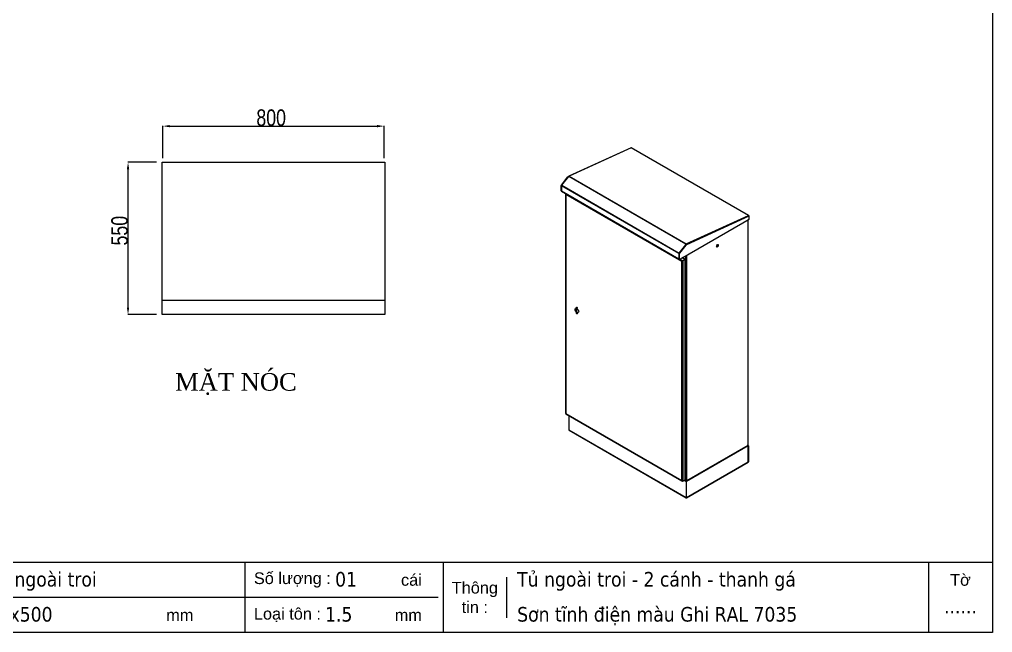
# Model space of a CAD drawing. Header units: inches. Extents: x 21 to 136330, y 8 to 58290.
# Drawn here: x 58205 to 61724, y 40820 to 43036 of the extents above; entities that cross this region are included whole.
import ezdxf
from ezdxf.enums import TextEntityAlignment as Align

# ---------------------------------------------------------------- set-up
doc = ezdxf.new("R2010")
doc.units = ezdxf.units.IN
doc.header["$MEASUREMENT"] = 0
doc.layers.add('0 TĂNG CỨNG', color=7, linetype='Continuous', lineweight=15)
doc.layers.add('1-EMC-ACESS', color=4, linetype='Continuous')
doc.layers.add('@.0.DM. NÉT CHÍNH', color=7, linetype='Continuous')
doc.layers.add('@.DM. KÍCH THƯỚC', color=8, linetype='Continuous', transparency=0.2)
doc.layers.add('@.DM. KÍCH THƯỚC @ 1', color=8, linetype='Continuous', transparency=0.2)
doc.styles.add('ARIAL', font='arial.ttf')
doc.styles.add('roman', font='roman.shx', dxfattribs={"width": 0.8})
doc.styles.add('Tahoma (Input Text)', font='tahoma.ttf')
doc.dimstyles.new('Kích thước Duy Mạnh', dxfattribs={"dimtxt": 30, "dimasz": 25, "dimexe": 1.25, "dimexo": 20, "dimtad": 1, "dimdec": 1, "dimtxsty": 'roman', "dimcen": 2.5, "dimclrd": 8, "dimclre": 8, "dimclrt": 2, "dimadec": 0, "dimazin": 0, "dimtfac": 1, "dimtdec": 1, "dimtix": 1, "dimtmove": 0, "dimatfit": 3, "dimfxl": 1, "dimtfillclr": 1, "dimarcsym": 0})

# ---------------------------------------------------------------- blocks, each defined once
blk = doc.blocks.new('*D2366')
at = {"layer": '@.DM. KÍCH THƯỚC', "color": 8, "lineweight": -2, "transparency": 16777216}
for p, q in [((58701.1, 42519.6), (58596.5, 42519.6)), ((58701.1, 41969.6), (58596.5, 41969.6))]:
    blk.add_line(p, q, dxfattribs=at)
at = {"layer": '@.DM. KÍCH THƯỚC', "lineweight": -2, "transparency": 16777216}
blk.add_line((58597.8, 41994.6), (58597.8, 42494.6), dxfattribs=at)
at = {"layer": '@.DM. KÍCH THƯỚC', "transparency": 16777216}
for points in [[(58593.6, 42494.6), (58602, 42494.6), (58597.8, 42519.6)], [(58593.6, 41994.6), (58602, 41994.6), (58597.8, 41969.6)]]:
    blk.add_solid(points, dxfattribs=at)
at = {"layer": 'Defpoints', "color": 0, "transparency": 16777216}
for p in [(58597.8, 42519.6), (58721.1, 42519.6), (58721.1, 41969.6)]:
    blk.add_point(p, dxfattribs=at)
at = {"layer": '@.DM. KÍCH THƯỚC', "color": 2, "transparency": 16777216, "insert": (58537.2, 42218.9), "char_height": 60, "attachment_point": 1, "rotation": 90, "style": 'roman'}
blk.add_mtext('550', dxfattribs=at)
blk = doc.blocks.new('KHUNG KT1')
at = {"color": 7}
for p, q in [((7128, -4752), (0, -4752)), ((4052.8, -4752), (4052.8, -5040)), ((4868.8, -4752), (4868.8, -5040)), ((6864, -4752), (6864, -5040)), ((5128.7, -4812), (5128.7, -4980)), ((4848, -4896), (0, -4896))]:
    blk.add_line(p, q, dxfattribs=at)
blk.add_lwpolyline([(0, 0), (7128, 0), (7128, -5040), (0, -5040)], close=True, dxfattribs=at)
at = {"color": 2, "char_height": 48, "style": 'ARIAL'}
for s, insert, width, attachment_point in [('  Số lượng :', (4052.8, -4824), 2202.321, 4), ('cái', (4695, -4824), 2202.321, 4), ('Tờ', (6996, -4824), 264, 5), ('Thông\\Ptin :', (4998.8, -4896), 259.945, 5), ('mm', (3729.5, -4968), 2202.321, 4), ('  Loại tôn :', (4052.8, -4968), 2202.321, 4), ('mm', (4669.3, -4968), 2202.321, 4)]:
    blk.add_mtext(s, dxfattribs=dict(at, insert=insert, width=width, attachment_point=attachment_point))
at = {"color": 1, "style": 'Tahoma (Input Text)', "flags": 8}
for tag, p in [('#01', (328.9, -4851.1)), ('#03', (1514.7, -4846.3)), ('#05', (2819, -4851.1)), ('#07', (4424, -4851.1)), ('#09', (5172.9, -4851.1)), ('#02', (189.8, -4995.1)), ('#04', (1755.3, -4995.1)), ('#06', (2727.8, -4995.1)), ('#08', (4382.7, -4995.1)), ('#10', (5172.9, -4995.1))]:
    blk.add_attdef(tag, p, '', height=60, dxfattribs=at)
blk.add_attdef('#11', text='', height=60, dxfattribs=at).set_placement((6996, -4961.6), align=Align.CENTER)
at = {"layer": '0 TĂNG CỨNG', "color": 1, "style": 'ARIAL'}
blk.add_attdef('#12', (852.8, -4987.6), '', height=60, dxfattribs=at)
blk = doc.blocks.new('*D2315')
at = {"layer": '@.DM. KÍCH THƯỚC', "color": 8, "lineweight": -2, "transparency": 16777216}
for p, q in [((58723.6, 42534.9), (58723.6, 42651.5)), ((59523.6, 42534.9), (59523.6, 42651.5))]:
    blk.add_line(p, q, dxfattribs=at)
at = {"layer": '@.DM. KÍCH THƯỚC', "lineweight": -2, "transparency": 16777216}
blk.add_line((58748.6, 42650.3), (59498.6, 42650.3), dxfattribs=at)
at = {"layer": '@.DM. KÍCH THƯỚC', "transparency": 16777216}
for points in [[(58748.6, 42654.5), (58748.6, 42646.1), (58723.6, 42650.3)], [(59498.6, 42654.5), (59498.6, 42646.1), (59523.6, 42650.3)]]:
    blk.add_solid(points, dxfattribs=at)
at = {"layer": 'Defpoints', "color": 0, "transparency": 16777216}
for p in [(59523.6, 42650.3), (58723.6, 42514.9), (59523.6, 42514.9)]:
    blk.add_point(p, dxfattribs=at)
at = {"layer": '@.DM. KÍCH THƯỚC', "color": 2, "transparency": 16777216, "insert": (59061.9, 42710.9), "char_height": 60, "attachment_point": 1, "style": 'roman'}
blk.add_mtext('800', dxfattribs=at)
blk = doc.blocks.new('tuẩ')
at = {"layer": '@.0.DM. NÉT CHÍNH', "color": 0}
for p, q in [((-49.6, 311.2), (-274.6, 208.6)), ((-48.5, 311.1), (-273.5, 208.5)), ((375.2, 66.4), (-48.5, 311.1)), ((376.2, 66.5), (-47.5, 311.1)), ((-301.4, 176.5), (-277.9, 206.3)), ((-300.6, 176), (-301.4, 176.5)), ((-277.1, 205.8), (-300.6, 176)), ((-300.3, 175.9), (-275, 208)), ((-275.5, 207.4), (-277.9, 206.3)), ((-277.9, 206.3), (-277.1, 205.8)), ((-276.5, 206.1), (-277.1, 205.8)), ((-274.5, 207.7), (-275, 208)), ((149.2, -37), (-274.5, 207.7)), ((-273.5, 208.5), (150.2, -36.2)), ((-301.4, 174), (-302.1, 174.4)), ((-302.1, 155.9), (-302.1, 174.4)), ((-301.4, 155.4), (-302.1, 155.9)), ((-300.9, 154.4), (-301.7, 154.9)), ((-301.4, 174), (-301.4, 155.4)), ((123.7, -71.4), (-301.1, 173.8)), ((-301.1, 155.3), (-301.1, 173.8)), ((-301.1, 155.3), (123.7, -90)), ((-300.6, 154.2), (124.2, -91)), ((-300.3, 175.9), (124.5, -69.4)), ((-286.3, 143.2), (-286.3, -648)), ((-286.2, 143.6), (-285.3, 143.1)), ((-285.4, 144.4), (-285.4, 145.5)), ((-285.4, 144.4), (-284.8, 144)), ((-285.4, 142), (-285.4, -649.2)), ((134, -100.2), (-285.4, 142)), ((-284.4, 144.9), (-284.4, 144.7)), ((138, -84.8), (377.5, 53.5)), ((150.2, -36.2), (375.2, 66.4)), ((376.7, 63.6), (151.6, -39)), ((373.8, -763.7), (373.8, 51.3)), ((374.4, -762.8), (374.4, 51.7)), ((376.7, 65.4), (376.3, 65.2)), ((377.2, 65.1), (376.5, 64.7)), ((376.6, 64.4), (377.5, 64.8)), ((376.7, 65.4), (377.2, 65.1)), ((376.7, 63.6), (378.3, 64.3)), ((377.2, 64.7), (377.2, 65.1)), ((378.3, 64.3), (377.5, 64.8)), ((377.5, 53.5), (378.3, 53.9)), ((378.3, 53.9), (378.3, 64.3)), ((149.8, -37.3), (124.5, -69.4)), ((124.5, -69.4), (124.7, -69.7)), ((124.7, -69.6), (148.2, -39.7)), ((125.5, -70), (124.7, -69.6)), ((149, -40.2), (125.5, -70)), ((150.8, -38.5), (148.2, -39.7)), ((148.2, -39.7), (149, -40.2)), ((148.9, -39.4), (150.2, -37.8)), ((149, -40.2), (151.6, -39)), ((149.8, -37.3), (149.2, -37)), ((150.2, -37.8), (149.8, -37.3)), ((150.1, -37.1), (150.2, -36.2)), ((150.8, -38.5), (151.6, -39)), ((124, -71.3), (123.7, -71.4)), ((123.7, -71.4), (123.7, -90)), ((123.7, -90), (124, -89.8)), ((124.8, -72), (124, -71.6)), ((124, -90.1), (124, -71.6)), ((124.8, -90.6), (124, -90.1)), ((125.2, -91.6), (124.4, -91.2)), ((124.8, -72), (124.8, -90.6)), ((126.4, -91.5), (138, -84.8)), ((126.9, -91.2), (136.2, -96.6)), ((135.1, -99.6), (134, -100.2)), ((134, -891.4), (134, -100.2)), ((145.3, -92.4), (135.1, -86.5)), ((135.1, -97.5), (135.1, -99.6)), ((135.1, -99.6), (136.9, -100.7)), ((146.3, -91.9), (136, -85.9)), ((136.2, -96.6), (136.2, -97.8)), ((136.2, -96.6), (137.1, -97.1)), ((137.1, -98.3), (136.2, -97.8)), ((137.6, -85), (136.7, -86.3)), ((137.6, -85), (136.7, -86.3)), ((145.3, -92.4), (137.1, -97.1)), ((137.1, -98.3), (137.1, -97.1)), ((137.1, -98.3), (137.2, -98.3)), ((145.4, -92.4), (137.2, -97.2)), ((137.2, -99.6), (137.2, -97.2)), ((137.2, -97.2), (138.3, -97.8)), ((138.3, -100.2), (137.2, -99.6)), ((138.3, -97.8), (146.5, -93)), ((138.3, -97.8), (138.3, -100.2)), ((138.3, -100.2), (138.3, -891.4)), ((145.3, -92.4), (145.3, -92.5)), ((146.5, -93), (145.4, -92.4)), ((146.5, -889.1), (146.5, -93)), ((147.4, -159.2), (147.4, -92.8)), ((148.4, -891.1), (148.4, -78.8)), ((151.5, -77), (151.5, -892)), ((147, -209), (147, -160.1)), ((147.4, -465.4), (147.4, -208.2)), ((-247, -281.1), (-247, -268.8)), ((-246.2, -269), (-246.2, -282)), ((147, -515.2), (147, -466.2)), ((147.4, -771.5), (147.4, -514.4)), ((-285.4, -649.2), (134, -891.4)), ((-284.8, -650.6), (134.7, -892.8)), ((-274.3, -656.7), (-274.3, -708.3)), ((-274.3, -708.3), (150, -953.3)), ((-273.2, -709.7), (149.8, -953.9)), ((147, -821.4), (147, -772.4)), ((151.5, -892), (373.8, -763.7)), ((372.7, -764.4), (151.5, -892)), ((372.7, -765.3), (151.5, -893)), ((373.8, -766.5), (151.5, -894.8)), ((372.7, -765.3), (372.7, -764.4)), ((373.3, -764.9), (373.8, -764.7)), ((373.5, -755.6), (374.3, -755.2)), ((373.5, -763), (373.5, -755.6)), ((373.5, -763), (374.3, -762.5)), ((373.5, -765.5), (374.6, -766)), ((373.6, -765.7), (373.6, -765.6)), ((373.6, -765.6), (374.4, -766.1)), ((373.8, -764.7), (375.3, -765.6)), ((373.8, -766.5), (374.4, -766.1)), ((374.3, -755.2), (374.2, -755.1)), ((374.3, -762.5), (374.3, -755.2)), ((374.4, -766.1), (374.4, -823.7)), ((374.6, -766), (375.3, -765.6)), ((374.6, -823.6), (374.6, -766)), ((375.3, -765.6), (375.3, -823.1)), ((147.4, -886.9), (147.4, -820.5)), ((150.8, -953.6), (373.6, -824.9)), ((150.9, -952.7), (374.4, -823.7)), ((374.6, -823.6), (374.4, -823.5)), ((375.3, -823.1), (374.6, -823.6)), ((135.1, -891.8), (135.1, -892.9)), ((136.2, -892.6), (136.2, -891.9)), ((137.1, -893.2), (136.2, -892.6)), ((136.9, -891.9), (137.1, -892)), ((137.2, -891.9), (137.1, -892)), ((137.1, -892), (137.1, -893.2)), ((137.1, -893.2), (137.2, -893.1)), ((137.2, -893.3), (137.2, -891.8)), ((137.2, -893.3), (138.3, -893.9)), ((138.3, -893.9), (146.5, -889.1)), ((138.3, -891.4), (138.3, -893.9)), ((148.4, -894.8), (142.5, -891.4)), ((150, -892.8), (145.1, -890)), ((145.7, -889.6), (148.4, -891.1)), ((148.4, -891.1), (146.9, -888.6)), ((146.9, -888.6), (148.4, -891.1)), ((149.2, -894.3), (148.4, -894.8)), ((148.4, -894.8), (150, -895.7)), ((150, -893), (148.6, -893.7)), ((149.2, -894.3), (150.8, -895.2)), ((150, -893), (150, -892.8)), ((151.3, -893.7), (150, -893)), ((150.8, -895.2), (150, -895.7)), ((150, -895.7), (150, -953.3)), ((150.8, -894.3), (150.1, -894.7)), ((150.9, -895.2), (150.1, -894.7)), ((150.1, -894.7), (150.1, -894.8)), ((150.8, -894.3), (151.5, -894.8)), ((150.8, -952.8), (150.8, -895.2)), ((150.9, -895.2), (151.5, -894.8)), ((150.9, -952.7), (150.9, -895.2)), ((151.5, -893), (151.1, -892.2)), ((151.5, -892), (151.5, -893)), ((150, -953.3), (150.8, -952.8)), ((150.9, -952.7), (150.8, -952.7))]:
    blk.add_line(p, q, dxfattribs=at)
for centre, major_axis, ratio, start_param, end_param in [((-48.7, 309.2), (-0.93, 2.05), 0.634555, 5.555948, 6.283185), ((-48.7, 309.2), (1.12, 1.95), 0.57735, 0, 0.680644), ((-300.6, 175.4), (1.12, 1.95), 0.57735, 1.325822, 2.356194), ((-299.8, 174.9), (-1.12, -1.95), 0.57735, 4.467415, 5.497787), ((-273.7, 206.6), (-0.93, 2.05), 0.634555, 5.555948, 7.007447), ((-273.7, 206.6), (-1.12, -1.95), 0.57735, 3.822236, 4.467415), ((-300.6, 156.8), (-1.13, -1.95), 0.57735, 5.497787, 6.283185), ((-299.8, 156.3), (-1.12, -1.95), 0.57735, 5.497787, 6.401311), ((-299.5, 174.8), (1.12, 1.95), 0.57735, 1.325822, 2.356194), ((-299.5, 156.2), (-1.12, -1.95), 0.57735, 5.497787, 6.283185), ((-283.3, 143.2), (-3, 0), 0.57735, 6.021386, 7.068583), ((-283.3, 143.2), (-3, 0), 0.57735, 5.497787, 6.021386), ((-283.3, 143.2), (1.5, 2.6), 0.57735, 1.308997, 2.356194), ((-283.3, 143.2), (1.5, 2.6), 0.57735, 1.254909, 1.308997), ((375.1, 64.5), (1.12, 1.95), 0.57735, 5.497787, 6.963829), ((375.1, 64.5), (0.93, -2.05), 0.634555, 0.843559, 2.414355), ((125.3, -70.5), (-1.12, -1.95), 0.57735, 4.467415, 5.497787), ((125.6, -70.7), (1.12, 1.95), 0.57735, 1.325822, 2.356194), ((126.4, -71.1), (-1.12, -1.95), 0.57735, 4.467415, 5.497787), ((150.1, -38.1), (1.12, 1.95), 0.57735, 0.680644, 1.325822), ((150.1, -38.1), (-0.562, -0.974), 0.57735, 3.822236, 4.236713), ((150.1, -38.1), (0.47, -1.02), 0.634555, 0.843559, 2.414355), ((150.1, -38.1), (-0.93, 2.05), 0.634555, 3.985151, 5.555948), ((261.9, -42.4), (-2.44, -4.22), 0.57735, 0.163911, 2.977681), ((125.3, -89.1), (-1.12, -1.95), 0.57735, 5.497787, 6.401311), ((125.6, -89.2), (-1.12, -1.95), 0.57735, 5.497787, 6.283185), ((126.4, -89.7), (-1.12, -1.95), 0.57735, 5.497787, 7.068583), ((136.2, -99), (-1.5, -2.6), 0.57735, 4.45059, 5.497787), ((136.2, -99), (3, 0), 0.57735, 3.926991, 4.974188), ((136.2, -99), (-1.5, -2.6), 0.57735, 3.926991, 4.45059), ((136.2, -99), (0.75, 1.3), 0.57735, 0.785398, 2.356194), ((136.2, -99), (-1.5, 0), 0.57735, 0.785398, 2.356194), ((136.2, -99), (3, 0), 0.57735, 4.974188, 5.497787), ((144.4, -159.2), (3, 0), 0.57735, 5.750467, 6.283185), ((144.4, -208.2), (3, 0), 0.57735, 5.750467, 6.815903), ((-244.1, -276.3), (-4.5, 7.79), 0.57735, 0.118126, 3.023467), ((-244.1, -265.9), (1.13, -1.95), 0.57735, 3.632475, 5.792303), ((-244.1, -286.7), (1.13, -1.95), 0.57735, 3.632475, 5.792303), ((144.4, -465.4), (3, 0), 0.57735, 5.750467, 6.283185), ((144.4, -514.4), (3, 0), 0.57735, 5.750467, 6.815903), ((-283.3, -648), (-3, 0), 0.57735, 0, 0.785398), ((-283.3, -648), (-1.5, -2.6), 0.57735, 5.497787, 6.283185), ((144.4, -771.5), (3, 0), 0.57735, 5.750467, 6.283185), ((372.7, -763.4), (1.12, 1.95), 0.57735, 3.926991, 5.497787), ((372.7, -763.4), (0.562, 0.974), 0.57735, 3.926991, 5.497787), ((372.2, -765.6), (1.12, -1.95), 0.57735, 1.308997, 1.61366), ((372.2, -765.6), (1.13, -1.95), 0.57735, 0.785398, 1.308997), ((372.2, -765.6), (1.12, 1.95), 0.57735, 5.497787, 5.731158), ((372.2, -762.8), (2.25, 0), 0.57735, 5.748231, 6.283185), ((144.4, -820.5), (3, 0), 0.57735, 5.750467, 6.815903), ((136.2, -890.2), (-1.5, -2.6), 0.57735, 5.497787, 6.544985), ((136.2, -890.2), (-3, 0), 0.57735, 0.785398, 1.832596), ((136.2, -890.2), (-1.5, -2.6), 0.57735, 0.261799, 0.785398), ((136.2, -890.2), (-3, 0), 0.57735, 1.832596, 2.356194), ((150, -890.2), (1.59, -2.76), 0.57735, 4.712389, 6.283185), ((150, -890.2), (1.59, -2.76), 0.57735, 4.712389, 5.235988), ((150, -893.9), (-1.12, -1.95), 0.57735, 4.974188, 5.497787), ((150, -893.9), (-1.12, -1.95), 0.57735, 4.28531, 4.974188), ((150, -893.9), (-0.562, -0.974), 0.57735, 3.926991, 5.497787), ((150, -891.1), (2.25, 0), 0.57735, 4.45059, 5.497787), ((150, -893.9), (0.563, -0.974), 0.57735, 0.785398, 2.356194), ((150, -893.9), (-1.13, 1.95), 0.57735, 4.45059, 4.775053), ((150, -893.9), (-1.13, 1.95), 0.57735, 3.926991, 4.45059)]:
    blk.add_ellipse(centre, major_axis=major_axis, ratio=ratio, start_param=start_param, end_param=end_param, dxfattribs=at)
for centre, major_axis in [((262.7, -42.8), (2.44, 4.22)), ((-245.1, -276.9), (-4.5, 7.79)), ((-245.1, -266.5), (-1.13, 1.95)), ((-245.1, -287.3), (-1.13, 1.95))]:
    blk.add_ellipse(centre, major_axis=major_axis, ratio=0.57735, dxfattribs=at)
for points in [[(145.9, -91.9), (145.7, -92), (145.5, -92.2), (145.3, -92.4)], [(145.4, -92.4), (145.5, -92.4), (145.6, -92.5), (145.6, -92.5)], [(146.1, -91.9), (146, -91.9), (146, -91.9), (145.9, -91.9)], [(146.5, -92.7), (146.6, -92.2), (146.4, -91.8), (146.1, -91.9)], [(147.3, -92.8), (147.2, -92.9), (146.9, -93), (146.5, -93)], [(147.3, -92.8), (147.2, -92.8), (147, -92.8), (146.9, -92.8)], [(-274.3, -708.3), (-274.2, -708.7), (-274, -709.1), (-273.7, -709.3)], [(-273.7, -709.3), (-273.6, -709.5), (-273.4, -709.6), (-273.2, -709.7)], [(374, -824.6), (373.9, -824.7), (373.8, -824.8), (373.6, -824.9)], [(374.1, -824.4), (374.1, -824.5), (374, -824.5), (374, -824.6)], [(374.4, -823.7), (374.4, -823.9), (374.3, -824.2), (374.1, -824.4)], [(374.7, -824), (374.6, -824.1), (374.4, -824.3), (374.2, -824.4)], [(374.3, -824.1), (374.5, -824), (374.6, -824), (374.7, -824)], [(374.4, -823.7), (374.5, -823.7), (374.5, -823.6), (374.6, -823.6)], [(375.3, -823.1), (375.3, -823.4), (375, -823.7), (374.7, -824)], [(146.5, -889.1), (147.1, -888.6), (147.4, -887.8), (147.4, -886.9)], [(150.1, -953.4), (150.5, -953.7), (150.9, -953.6), (150.9, -953.3)], [(150.8, -952.8), (150.7, -952.8), (150.7, -952.9), (150.7, -952.9)], [(150.9, -953.3), (150.9, -953.1), (150.9, -953), (150.9, -952.7)]]:
    blk.add_open_spline(points, degree=3, dxfattribs=at)
for points, knots in [([(145.6, -92.5), (145.8, -92.6), (146.1, -92.6), (146.5, -92.7), (146.7, -92.8), (146.9, -92.8), (146.9, -92.8), (146.9, -92.8)], [0, 0, 0, 0, 0.0920952, 0.0920952, 0.183767, 0.183767, 0.2068942, 0.2068942, 0.2068942, 0.2068942]), ([(145.9, -92.6), (145.9, -92.6), (146, -92.5), (146, -92.3), (146, -92.1), (146.1, -91.9)], [-0.1271657, -0.1271657, -0.1271657, -0.1271657, -0.1131073, -0.1131073, 0, 0, 0, 0]), ([(145.9, -92.6), (145.9, -92.5), (145.9, -92.5), (145.9, -92.3), (145.9, -92.2), (145.9, -91.9)], [-0.1266646, -0.1266646, -0.1266646, -0.1266646, -0.1203992, -0.1203992, 0, 0, 0, 0]), ([(146.9, -92.8), (147.1, -92.8), (147.2, -92.8), (147.3, -92.8), (147.4, -92.8), (147.4, -92.8)], [0, 0, 0, 0, 0.0871255, 0.0871255, 0.125092, 0.125092, 0.125092, 0.125092]), ([(147.4, -92.8), (147.4, -92.8), (147.4, -92.8), (147.4, -92.8), (147.3, -92.8), (147.3, -92.8), (147.3, -92.8)], [-0.5274183, -0.5274183, -0.5274183, -0.5274183, -0.3839698, -0.3839698, -0.3839698, -0.3123943, -0.3123943, -0.3123943, -0.3123943]), ([(150.7, -952.9), (150.5, -953), (150.4, -953.1), (150.2, -953.4), (150.1, -953.5), (149.9, -953.7), (149.9, -953.8), (149.8, -953.9), (149.8, -953.9), (149.8, -953.9)], [0, 0, 0, 0, 0.0693757, 0.0693757, 0.1384825, 0.1384825, 0.2062241, 0.2062241, 0.2465068, 0.2465068, 0.2465068, 0.2465068]), ([(149.8, -953.9), (149.8, -953.9), (149.8, -953.9), (149.8, -953.9), (149.8, -953.8), (149.8, -953.6), (150, -953.3)], [-0.5098141, -0.5098141, -0.5098141, -0.5098141, -0.350237, -0.350237, -0.350237, 0, 0, 0, 0]), ([(150.5, -953), (150.5, -953), (150.5, -953), (150.7, -953.1), (150.8, -953.2), (150.9, -953.3)], [-0.09701806, -0.09701806, -0.09701806, -0.09701806, -0.09001923, -0.09001923, 0, 0, 0, 0])]:
    blk.add_open_spline(points, degree=3, knots=knots, dxfattribs=at)

msp = doc.modelspace()

# ---------------------------------------------------------------- linework, layer by layer
at = {"layer": '@.0.DM. NÉT CHÍNH', "color": 0}
for points in [[(59526.0864, 41969.6346), (58721.0864, 41969.6346), (58721.0864, 42519.6348), (59526.0864, 42519.6348)], [(58721.0864, 42519.6348), (59526.0864, 42519.6348), (59526.0864, 42020.3185), (58721.0864, 42020.3185)]]:
    msp.add_lwpolyline(points, close=True, dxfattribs=at)

# ---------------------------------------------------------------- block references
at = {"layer": '0 TĂNG CỨNG', "color": 1}
ref = msp.add_blockref('KHUNG KT1', (55456.5906, 45251.6693), dxfattribs=dict(at, xscale=0.8792977987369557, yscale=0.8792977987369557, zscale=0.8792977987369557))
ref.add_attrib('#05', 'Tủ điện ngoài troi', (57935.3391, 40986.1425), dxfattribs={"layer": '0', "color": 1, "height": 52.757868, "style": 'Tahoma (Input Text)'})
ref.add_attrib('#06', '1500x800x500', (57855.1762, 40859.5236), dxfattribs={"layer": '0', "color": 1, "height": 52.757868, "style": 'Tahoma (Input Text)'})
ref.add_attrib('#07', '01', (59346.6171, 40986.1425), dxfattribs={"layer": '0', "color": 1, "height": 52.75787, "style": 'Tahoma (Input Text)'})
ref.add_attrib('#08', '1.5', (59310.2485, 40859.5236), dxfattribs={"layer": '0', "color": 1, "height": 52.75787, "style": 'Tahoma (Input Text)'})
ref.add_attrib('#10', 'Sơn tĩnh điện màu Ghi RAL 7035', (60005.1101, 40859.5236), dxfattribs={"layer": '0', "color": 1, "height": 52.757868, "style": 'Tahoma (Input Text)'})
ref.add_attrib('#09', 'Tủ ngoài troi - 2 cánh - thanh gá', (60005.1101, 40986.1425), dxfattribs={"layer": '0', "color": 1, "height": 52.757868, "style": 'Tahoma (Input Text)'})
ref.add_attrib('#11', '......', dxfattribs={"layer": '0', "color": 1, "height": 52.75787, "style": 'Tahoma (Input Text)'}).set_placement((61608.1437, 40888.9148), align=Align.CENTER)
at = {"layer": '@.0.DM. NÉT CHÍNH'}
msp.add_blockref('tuẩ', (60466.3619, 42260.8173), dxfattribs=at)

# ---------------------------------------------------------------- texts
at = {"layer": '1-EMC-ACESS', "color": 1, "linetype": 'ByBlock', "lineweight": -2, "insert": (58987.9873, 41757.643), "char_height": 63.504, "width": 972.626469, "attachment_point": 2, "style": 'ARIAL'}
msp.add_mtext('{\\fTimes New Roman|b0|i0|c0|p18;\\C7;MẶT NÓC}', dxfattribs=at)

# ---------------------------------------------------------------- dimensions: what is measured, and where the dimension line sits
at = {"layer": '@.DM. KÍCH THƯỚC @ 1', "color": 0}
for base, p1, p2, angle, picture, middle in [((59523.5864, 42650.287), (58723.5864, 42514.9348), (59523.5864, 42514.9348), 180, '*D2315', (59123.5864, 42650.287)), ((58597.7986, 42519.6348), (58721.0864, 41969.6346), (58721.0864, 42519.6348), 90, '*D2366', (58597.7986, 42280.613))]:
    dim = msp.add_linear_dim(base=base, p1=p1, p2=p2, angle=angle, dimstyle='Kích thước Duy Mạnh', override={"dimscale": 1, "dimtxt": 60, "dimdec": 0, "dimclrd": 256, "dimtdec": 0, "dimtix": 1, "dimtofl": 0, "dimtmove": 0, "dimatfit": 1}, dxfattribs=at)
    dim.commit()
    dim.dimension.update_dxf_attribs({"geometry": picture, "text_midpoint": middle, "dimtype": 128})

doc.saveas('drawing.dxf')
